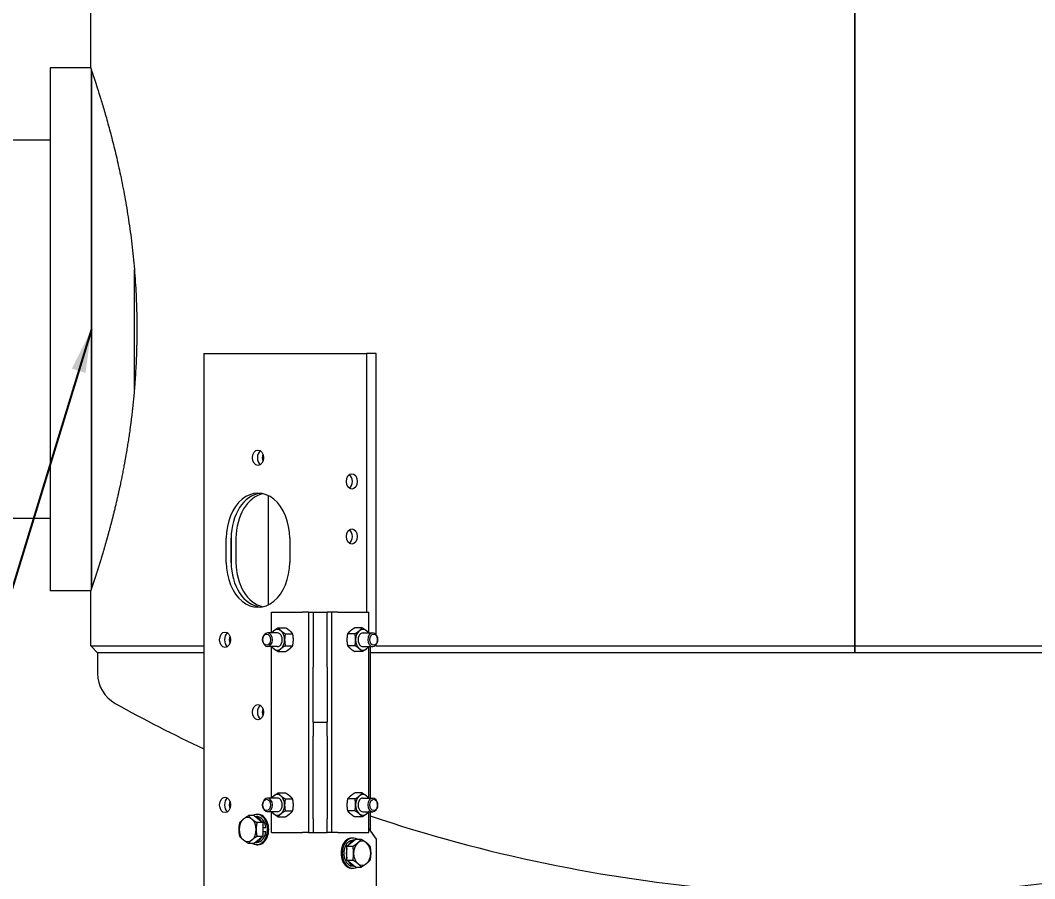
# Model space of a CAD drawing. Header units: inches. Extents: x 20 to 536, y 8 to 344.
# Drawn here: x 394.7 to 431.54, y 66.83 to 98.01 of the extents above; entities that cross this region are included whole.
import ezdxf

# ---------------------------------------------------------------- set-up
doc = ezdxf.new("R2010")
doc.units = ezdxf.units.IN
doc.header["$LTSCALE"] = 16
doc.header["$MEASUREMENT"] = 0
for name, color, linetype, lineweight in [('Dimension (ANSI)', 7, 'Continuous', 25), ('Symbol (ANSI)', 7, 'Continuous', 25), ('Visible (ANSI)', 7, 'Continuous', 50)]:
    doc.layers.add(name, color=color, linetype=linetype, lineweight=lineweight)
doc.styles.add('Standard D-E', font='arial.ttf')
doc.dimstyles.new('in [mm] D-E NeptuneBenson', dxfattribs={"dimscale": 16, "dimtxt": 0.15, "dimasz": 0.098425, "dimexe": 0.125, "dimexo": 0.063, "dimgap": 0.031496, "dimtad": 0, "dimtih": 1, "dimtoh": 1, "dimdec": 4, "dimrnd": 1e-08, "dimzin": 3, "dimdsep": 46, "dimlunit": 5, "dimtxsty": 'Standard D-E', "dimcen": 0.09, "dimdle": 0.393701, "dimclrd": 256, "dimclre": 256, "dimclrt": 256, "dimadec": 1, "dimazin": 1, "dimtfac": 1, "dimtofl": 0, "dimtmove": 0, "dimatfit": 3, "dimfxl": 1, "dimfrac": 1, "dimtolj": 1, "dimtzin": 4, "dimlwd": -1, "dimlwe": -1, "dimarcsym": 0})
doc.dimstyles.new('in [mm] D-E NeptuneBenson$7', dxfattribs={"dimscale": 16, "dimtxt": 0.15, "dimasz": 0.098425, "dimexe": 0.125, "dimexo": 0.063, "dimgap": 0.031496, "dimtad": 0, "dimtih": 1, "dimtoh": 1, "dimdec": 4, "dimrnd": 1e-08, "dimzin": 3, "dimdsep": 46, "dimlunit": 5, "dimtxsty": 'Standard D-E', "dimcen": 0.09, "dimdle": 0.393701, "dimclrd": 256, "dimclre": 256, "dimclrt": 256, "dimadec": 1, "dimazin": 1, "dimtfac": 1, "dimtofl": 0, "dimtmove": 0, "dimatfit": 3, "dimfxl": 1, "dimfrac": 1, "dimtolj": 1, "dimtzin": 4, "dimlwd": -1, "dimlwe": -1, "dimarcsym": 0})

# ---------------------------------------------------------------- blocks, each defined once
blk = doc.blocks.new('*D27')
at = {"layer": 'Defpoints', "color": 0, "transparency": 16777216}
for p in [(353.894, 161.752), (424.634, 161.752), (399.432, 64.26)]:
    blk.add_point(p, dxfattribs=at)
at = {"layer": 'Dimension (ANSI)', "transparency": 16777216}
for p, q in [((423.626, 161.752), (351.894, 161.752)), ((353.894, 160.177), (353.894, 118.735)), ((353.894, 65.835), (353.894, 101.408)), ((398.424, 64.26), (351.894, 64.26))]:
    blk.add_line(p, q, dxfattribs=at)
for points in [[(353.632, 160.177), (354.157, 160.177), (353.894, 161.752)], [(353.632, 65.835), (354.157, 65.835), (353.894, 64.26)]]:
    blk.add_solid(points, dxfattribs=at)
at = {"layer": 'Dimension (ANSI)', "transparency": 16777216, "char_height": 2.4, "attachment_point": 5, "style": 'Standard D-E'}
for s, insert in [('\\A1; \\fArial|b0|i0;97{\\H1x;\\S1#2;} in', (353.894, 113.006)), ('\\A1;[2461.5 mm]{\\P\\fArial|b0|i0;SHIPPING HEIGHT\\P\\fArial|b0|i0;REF.}', (353.894, 104.342))]:
    blk.add_mtext(s, dxfattribs=dict(at, insert=insert))

msp = doc.modelspace()

# ---------------------------------------------------------------- linework, layer by layer
at = {"layer": 'Visible (ANSI)', "linetype": 'Continuous', "lineweight": 18}
for p, q in [((425.009197, 143.53516), (425.009197, 75.28516)), ((425.009202, 75.28516), (425.009202, 143.53516)), ((397.257176, 96.28516), (397.257176, 108.431372)), ((397.257176, 96.28516), (397.257176, 102.03516)), ((395.7842, 96.28516), (395.7842, 77.28516)), ((397.257176, 96.28516), (395.7842, 96.28516)), ((397.2842, 77.364397), (397.2842, 96.205923)), ((397.2842, 96.205923), (397.2842, 77.364397)), ((395.7842, 93.66016), (390.0342, 93.66016)), ((398.8442, 84.621281), (398.8442, 88.94904)), ((401.361593, 85.91016), (401.563689, 85.91016)), ((401.361593, 85.91016), (401.361593, 65.01016)), ((401.563689, 85.91016), (405.101636, 85.91016)), ((405.101636, 85.91016), (406.077444, 85.91016)), ((406.077444, 85.91016), (407.270125, 85.91016)), ((407.270125, 85.91016), (407.270125, 76.51016)), ((407.620816, 85.91016), (407.270125, 85.91016)), ((407.620816, 75.693601), (407.620816, 85.91016)), ((403.697574, 80.746311), (403.697574, 76.77401)), ((395.7842, 79.91016), (390.0342, 79.91016)), ((402.180079, 78.32016), (402.180079, 79.20016)), ((402.356856, 78.32016), (402.356856, 79.20016)), ((402.356856, 79.20016), (402.356856, 78.32016)), ((402.533632, 79.20016), (402.533632, 78.32016)), ((404.485247, 79.20016), (404.485247, 78.32016)), ((397.257176, 77.28516), (395.7842, 77.28516)), ((397.257176, 75.28516), (397.257176, 77.28516)), ((403.821773, 76.51016), (404.953144, 76.51016)), ((403.821773, 75.76016), (403.821773, 76.51016)), ((405.165824, 76.51016), (404.953144, 76.51016)), ((405.165824, 76.51016), (405.33954, 76.51016)), ((405.165824, 76.51016), (405.165824, 68.51016)), ((405.33954, 76.51016), (405.83954, 76.51016)), ((405.33954, 76.51016), (405.33954, 74.51016)), ((405.83954, 74.51016), (405.83954, 76.51016)), ((406.013256, 76.51016), (405.83954, 76.51016)), ((406.225936, 76.51016), (406.013256, 76.51016)), ((406.013256, 68.51016), (406.013256, 76.51016)), ((406.225936, 76.51016), (407.357307, 76.51016)), ((407.357307, 75.76016), (407.357307, 76.51016)), ((425.009197, 76.28516), (425.009202, 76.28516)), ((404.059003, 75.943173), (404.32842, 75.943173)), ((407.120077, 75.943173), (406.850661, 75.943173)), ((403.501612, 75.514107), (403.501624, 75.515025)), ((404.035375, 75.76016), (403.678368, 75.76016)), ((404.324168, 75.726667), (404.593585, 75.726667)), ((406.854912, 75.726667), (406.585495, 75.726667)), ((407.143705, 75.76016), (407.500713, 75.76016)), ((407.677468, 75.514107), (407.677456, 75.515025)), ((397.257176, 75.28516), (401.361593, 75.28516)), ((397.5092, 75.03516), (397.2592, 75.28516)), ((403.501612, 75.506214), (403.501624, 75.505295)), ((404.035375, 75.26016), (403.678368, 75.26016)), ((403.821773, 69.76016), (403.821773, 75.26016)), ((404.324168, 75.293654), (404.593585, 75.293654)), ((406.854912, 75.293654), (406.585495, 75.293654)), ((407.143705, 75.26016), (407.500713, 75.26016)), ((407.357307, 69.76016), (407.357307, 75.26016)), ((407.409884, 75.26016), (407.409884, 69.76016)), ((407.620816, 75.28516), (407.577768, 75.28516)), ((407.620816, 75.28516), (407.620816, 75.32672)), ((407.620816, 75.28516), (425.009197, 75.28516)), ((407.677468, 75.506214), (407.677456, 75.505295)), ((425.009197, 75.03516), (425.009197, 75.28516)), ((425.009202, 75.28516), (442.397584, 75.28516)), ((425.009202, 75.28516), (425.009202, 75.03516)), ((397.5092, 75.03516), (397.5092, 74.284899)), ((401.361593, 75.03516), (397.5092, 75.03516)), ((404.059003, 75.077148), (404.32842, 75.077148)), ((407.120077, 75.077148), (406.850661, 75.077148)), ((425.009197, 75.03516), (407.409884, 75.03516)), ((442.608515, 75.03516), (425.009202, 75.03516)), ((405.33954, 73.01016), (405.33954, 74.51016)), ((405.83954, 74.51016), (405.83954, 73.01016)), ((405.33954, 72.51016), (405.33954, 73.01016)), ((405.83954, 73.01016), (405.83954, 72.51016)), ((405.33954, 72.51016), (405.83954, 72.51016)), ((405.33954, 72.51016), (405.33954, 72.01016)), ((405.83954, 72.01016), (405.83954, 72.51016)), ((405.33954, 69.01016), (405.33954, 72.01016)), ((405.83954, 72.01016), (405.83954, 69.01016)), ((404.035375, 69.76016), (403.678368, 69.76016)), ((404.059003, 69.943173), (404.32842, 69.943173)), ((404.324168, 69.726667), (404.593585, 69.726667)), ((406.854912, 69.726667), (406.585495, 69.726667)), ((407.120077, 69.943173), (406.850661, 69.943173)), ((407.143705, 69.76016), (407.500713, 69.76016)), ((403.501612, 69.514107), (403.501624, 69.515025)), ((403.501612, 69.506214), (403.501624, 69.505295)), ((404.035375, 69.26016), (403.678368, 69.26016)), ((403.821773, 68.51016), (403.821773, 69.26016)), ((404.324168, 69.293654), (404.593585, 69.293654)), ((406.854912, 69.293654), (406.585495, 69.293654)), ((407.143705, 69.26016), (407.500713, 69.26016)), ((407.357307, 68.51016), (407.357307, 69.26016)), ((407.409884, 69.26016), (407.409884, 68.562511)), ((407.677468, 69.514107), (407.677456, 69.515025)), ((407.677468, 69.506214), (407.677456, 69.505295)), ((403.199732, 69.121342), (402.984295, 69.121342)), ((403.199732, 69.121342), (403.509092, 68.868751)), ((403.241166, 69.087512), (403.288121, 69.087512)), ((403.288121, 69.167342), (403.332663, 69.167342)), ((404.059003, 69.077148), (404.32842, 69.077148)), ((405.33954, 69.01016), (405.33954, 68.51016)), ((405.83954, 68.51016), (405.83954, 69.01016)), ((407.120077, 69.077148), (406.850661, 69.077148)), ((403.509092, 68.868751), (403.293654, 68.868751)), ((403.509092, 68.868751), (403.509092, 68.36357)), ((403.529562, 68.683961), (403.509092, 68.683961)), ((403.509092, 68.54836), (403.529562, 68.54836)), ((403.529562, 68.683961), (403.61795, 68.683961)), ((403.529562, 68.54836), (403.61795, 68.54836)), ((407.357307, 68.636867), (407.623679, 68.26016)), ((403.509092, 68.36357), (403.199732, 68.110979)), ((403.509092, 68.36357), (403.293654, 68.36357)), ((403.821773, 68.51016), (404.953144, 68.51016)), ((405.165824, 68.51016), (404.953144, 68.51016)), ((405.165824, 68.51016), (405.33954, 68.51016)), ((405.33954, 68.51016), (405.83954, 68.51016)), ((406.013256, 68.51016), (405.83954, 68.51016)), ((406.225936, 68.51016), (406.013256, 68.51016)), ((406.225936, 68.51016), (407.357307, 68.51016)), ((406.563366, 68.008751), (406.872726, 68.261342)), ((406.784337, 68.307342), (406.739795, 68.307342)), ((406.831292, 68.227512), (406.784337, 68.227512)), ((406.872726, 68.261342), (407.088163, 68.261342)), ((407.623679, 68.26016), (407.623679, 65.01016)), ((403.199732, 68.110979), (402.984295, 68.110979)), ((403.241166, 68.144809), (403.288121, 68.144809)), ((403.288121, 68.064979), (403.332663, 68.064979)), ((406.563366, 67.50357), (406.563366, 68.008751)), ((406.563366, 68.008751), (406.778804, 68.008751)), ((406.872726, 67.250979), (406.563366, 67.50357)), ((406.563366, 67.50357), (406.778804, 67.50357)), ((406.784337, 67.204979), (406.739795, 67.204979)), ((406.831292, 67.284809), (406.784337, 67.284809)), ((406.872726, 67.250979), (407.088163, 67.250979))]:
    msp.add_line(p, q, dxfattribs=at)
for centre, radius, start, end in [((398.7572, 74.284899), 1.248, 180, 240.9488246), ((425.0092, 121.54516), 55.31, 240.9488246, 244.6880334), ((425.0092, 121.54516), 55.31, 251.4462535, 265.0743037), ((425.0092, 121.54516), 55.31, 274.9256963, 288.5537465)]:
    msp.add_arc(centre, radius, start, end, dxfattribs=at)
for centre, major_axis in [((403.332663, 82.12016), (0, -0.28)), ((406.739795, 81.26016), (0, -0.28)), ((406.739795, 79.26016), (0, -0.28)), ((402.136446, 75.51016), (0, -0.28)), ((403.644996, 75.51016), (0, 0.202815)), ((407.534084, 75.51016), (0, -0.202815)), ((403.332663, 72.87916), (0, -0.28)), ((402.136446, 69.51016), (0, -0.28)), ((403.644996, 69.51016), (0, -0.202815)), ((407.534084, 69.51016), (0, -0.202815))]:
    msp.add_ellipse(centre, major_axis=major_axis, ratio=0.707106781, dxfattribs=at)
for centre, major_axis, start_param, end_param in [((403.50944, 82.12016), (0, 0.28), 0.462770118, 2.678822536), ((403.50944, 82.12016), (0, -0.28), 3.604362771, 5.820415189), ((403.686216, 82.12016), (0, -0.28), 4.245242869, 5.179535091), ((406.563018, 81.26016), (0, 0.28), 3.604362771, 5.820415189), ((403.332663, 79.20016), (0, 1.63), 4.71238898, 7.853981634), ((403.50944, 79.20016), (0, 1.63), 0.076762481, 1.570796327), ((403.50944, 79.20016), (0, 1.63), 0.076762481, 1.570796327), ((403.686216, 79.20016), (0, 1.63), 0.15398201, 1.570796327), ((406.563018, 79.26016), (0, 0.28), 3.604362771, 5.820415189), ((403.332663, 78.32016), (0, -1.63), 4.71238898, 7.853981634), ((403.50944, 78.32016), (0, -1.63), 4.71238898, 6.206422826), ((403.50944, 78.32016), (0, -1.63), 4.71238898, 6.206422826), ((403.686216, 78.32016), (0, -1.63), 4.71238898, 6.129203298), ((404.035319, 75.51016), (0, 0.375), 5.759586532, 6.806784083), ((407.143761, 75.51016), (0, 0.375), 5.759586532, 6.806784083), ((402.313223, 75.51016), (0, -0.28), 3.604362771, 5.820415189), ((402.489792, 75.51016), (0, -0.28), 4.244079793, 5.180698168), ((403.678368, 75.51016), (0, -0.25), 4.731850413, 10.976112854), ((404.035319, 75.51016), (0, -0.375), 3.665191429, 3.982661324), ((404.035319, 75.51016), (0, -0.250136), 6.250227729, 9.457735539), ((404.035319, 75.51016), (0, 0.375), 4.71238898, 5.759586532), ((407.143761, 75.51016), (0, -0.375), 3.665191429, 4.71238898), ((407.143761, 75.51016), (0, 0.250136), 6.250227729, 9.457735539), ((407.143761, 75.51016), (0, 0.375), 5.442116637, 5.759586532), ((407.500713, 75.51016), (0, 0.25), 4.731850413, 10.976112854), ((404.035319, 75.51016), (0, -0.375), 5.442116637, 5.759586532), ((404.035319, 75.51016), (0, -0.375), 5.759586532, 6.806784083), ((404.035319, 75.51016), (0, 0.375), 3.665191429, 4.71238898), ((407.143761, 75.51016), (0, -0.375), 4.71238898, 5.759586532), ((407.143761, 75.51016), (0, -0.375), 5.759586532, 6.806784083), ((407.143761, 75.51016), (0, 0.375), 3.665191429, 3.982661324), ((403.50944, 72.87916), (0, 0.28), 0.462770118, 2.678822536), ((403.50944, 72.87916), (0, -0.28), 3.604362771, 5.820415189), ((403.686216, 72.87916), (0, -0.28), 4.245242869, 5.179535091), ((402.313223, 69.51016), (0, -0.28), 3.604362771, 5.820415189), ((402.489792, 69.51016), (0, -0.28), 4.244079793, 5.180698168), ((403.678368, 69.51016), (0, -0.25), 4.731850413, 10.976112854), ((404.035319, 69.51016), (0, -0.375), 3.665191429, 3.982661324), ((404.035319, 69.51016), (0, 0.375), 5.759586532, 6.806784083), ((404.035319, 69.51016), (0, -0.250136), 6.250227729, 9.457735539), ((404.035319, 69.51016), (0, 0.375), 4.71238898, 5.759586532), ((407.143761, 69.51016), (0, -0.375), 3.665191429, 4.71238898), ((407.143761, 69.51016), (0, 0.250136), 6.250227729, 9.457735539), ((407.143761, 69.51016), (0, 0.375), 5.759586532, 6.806784083), ((407.143761, 69.51016), (0, 0.375), 5.442116637, 5.759586532), ((407.500713, 69.51016), (0, 0.25), 4.731850413, 10.976112854), ((404.035319, 69.51016), (0, -0.375), 5.442116637, 5.759586532), ((404.035319, 69.51016), (0, 0.375), 3.665191429, 4.71238898), ((407.143761, 69.51016), (0, -0.375), 4.71238898, 5.759586532), ((407.143761, 69.51016), (0, 0.375), 3.665191429, 3.982661324), ((402.956664, 68.61616), (0, -0.4375), 3.665191429, 4.71238898), ((402.956664, 68.61616), (0, 0.4375), 5.759586532, 6.806784083), ((402.956664, 68.61616), (0, 0.4375), 4.71238898, 5.759586532), ((403.288121, 68.61616), (0, -0.551181), 5.8717395, 9.836223768), ((403.199732, 68.61616), (0, 0.471351), 5.378289783, 6.14088328), ((403.288121, 68.61616), (0, 0.471351), 4.856733198, 6.283185307), ((403.332663, 68.61616), (0, -0.551181), 0, 3.141592654), ((404.035319, 69.51016), (0, -0.375), 5.759586532, 6.806784083), ((407.143761, 69.51016), (0, -0.375), 5.759586532, 6.806784083), ((402.956664, 68.61616), (0, -0.4375), 4.71238898, 5.759586532), ((402.956664, 68.61616), (0, 0.4375), 3.665191429, 4.71238898), ((403.288121, 68.61616), (0, -0.471351), 0, 1.426452109), ((403.199732, 68.61616), (0, -0.471351), 1.715140545, 1.952093075), ((403.199732, 68.61616), (0, -0.471351), 1.189499578, 1.426452109), ((402.956664, 68.61616), (0, -0.4375), 5.759586532, 6.806784083), ((403.199732, 68.61616), (0, -0.471351), 0.142302027, 0.904895524), ((406.739795, 67.75616), (0, 0.551181), 0, 3.141592654), ((406.784337, 67.75616), (0, 0.551181), 5.8717395, 9.836223768), ((406.784337, 67.75616), (0, 0.471351), 0, 3.141592654), ((406.872726, 67.75616), (0, 0.471351), 0.142302027, 0.904895524), ((407.115794, 67.75616), (0, 0.4375), 5.759586532, 6.806784083), ((406.872726, 67.75616), (0, 0.471351), 1.189499578, 1.952093075), ((407.115794, 67.75616), (0, -0.4375), 3.665191429, 4.71238898), ((407.115794, 67.75616), (0, 0.4375), 4.71238898, 5.759586532), ((406.872726, 67.75616), (0, -0.471351), 5.378289783, 6.14088328), ((407.115794, 67.75616), (0, -0.4375), 4.71238898, 5.759586532), ((407.115794, 67.75616), (0, 0.4375), 3.665191429, 4.71238898), ((407.115794, 67.75616), (0, -0.4375), 5.759586532, 6.806784083)]:
    msp.add_ellipse(centre, major_axis=major_axis, ratio=0.707106781, start_param=start_param, end_param=end_param, dxfattribs=at)
for points, knots in [([(397.257176, 96.28516), (397.257176, 96.28516), (397.262096, 96.270817), (397.282342, 96.211432), (397.297666, 96.166393), (397.338531, 96.044983), (397.364073, 95.968606), (397.424483, 95.78512), (397.459347, 95.678012), (397.53687, 95.434863), (397.579561, 95.298706), (397.670815, 94.999943), (397.719373, 94.837336), (397.819997, 94.489421), (397.872062, 94.304095), (397.977166, 93.915449), (398.030198, 93.712126), (398.13473, 93.293115), (398.188089, 93.070039), (398.294454, 92.599398), (398.347453, 92.351834), (398.450445, 91.835563), (398.500436, 91.566831), (398.594846, 91.012205), (398.639259, 90.72631), (398.720239, 90.141989), (398.75684, 89.843285), (398.820456, 89.237928), (398.847465, 88.931274), (398.890763, 88.315581), (398.907051, 88.006504), (398.928585, 87.391763), (398.933831, 87.086099), (398.933831, 86.78516)], [110.04255521, 110.04255521, 110.04255521, 110.04255521, 112.334513309, 112.334513309, 114.626471409, 114.626471409, 116.918429508, 116.918429508, 119.210387607, 119.210387607, 121.502345707, 121.502345707, 123.794303806, 123.794303806, 126.086261906, 126.086261906, 128.378220005, 128.378220005, 130.671368373, 130.671368373, 132.96451674, 132.96451674, 135.257665108, 135.257665108, 137.550813476, 137.550813476, 139.843961843, 139.843961843, 142.137110211, 142.137110211, 144.430258579, 144.430258579, 146.723406946, 146.723406946, 146.723406946, 146.723406946]), ([(398.933831, 86.78516), (398.933831, 86.484222), (398.928585, 86.178558), (398.907051, 85.563817), (398.890763, 85.254739), (398.847465, 84.639046), (398.820456, 84.332393), (398.75684, 83.727036), (398.720239, 83.428331), (398.639259, 82.844011), (398.594846, 82.558116), (398.500436, 82.00349), (398.450445, 81.734758), (398.347453, 81.218487), (398.294454, 80.970922), (398.188089, 80.500282), (398.13473, 80.277206), (398.030198, 79.858195), (397.977166, 79.654872), (397.872062, 79.266226), (397.819997, 79.0809), (397.719373, 78.732985), (397.670815, 78.570378), (397.579561, 78.271614), (397.53687, 78.135458), (397.459347, 77.892308), (397.424483, 77.785201), (397.364073, 77.601715), (397.338531, 77.525338), (397.297666, 77.403927), (397.282342, 77.358889), (397.262096, 77.299504), (397.257176, 77.28516), (397.257176, 77.28516)], [0, 0, 0, 0, 2.293148368, 2.293148368, 4.586296735, 4.586296735, 6.879445103, 6.879445103, 9.172593471, 9.172593471, 11.465741838, 11.465741838, 13.758890206, 13.758890206, 16.052038574, 16.052038574, 18.345186941, 18.345186941, 20.637145041, 20.637145041, 22.92910314, 22.92910314, 25.22106124, 25.22106124, 27.513019339, 27.513019339, 29.804977438, 29.804977438, 32.096935538, 32.096935538, 34.388893637, 34.388893637, 36.680851736, 36.680851736, 36.680851737, 36.680851737])]:
    msp.add_open_spline(points, degree=3, knots=knots, dxfattribs=at)
for points, weights in [([(403.902737, 75.83492), (403.964269, 75.88516), (404.059003, 75.943173)], [1, 1.0379548493, 1]), ([(404.059003, 75.943173), (404.10637, 75.88516), (404.167902, 75.83492)], [1, 1.0379548493, 1]), ([(404.484686, 75.83492), (404.423154, 75.88516), (404.32842, 75.943173)], [1, 1.0379548493, 1]), ([(406.850661, 75.943173), (406.755926, 75.88516), (406.694394, 75.83492)], [1, 1.0379548493, 1]), ([(407.011178, 75.83492), (407.07271, 75.88516), (407.120077, 75.943173)], [1, 1.0379548493, 1]), ([(407.120077, 75.943173), (407.214812, 75.88516), (407.276343, 75.83492)], [1, 1.0379548493, 1]), ([(403.822896, 75.76016), (403.858644, 75.798918), (403.902737, 75.83492)], [1.01566285889, 1.02690849784, 1]), ([(404.167902, 75.83492), (404.229434, 75.78468), (404.324168, 75.726667)], [1, 1.0379548493, 1]), ([(404.324168, 75.726667), (404.300484, 75.610641), (404.300484, 75.51016)], [1, 1.0379548493, 1]), ([(404.593585, 75.726667), (404.546218, 75.78468), (404.484686, 75.83492)], [1, 1.0379548493, 1]), ([(404.617268, 75.51016), (404.617268, 75.610641), (404.593585, 75.726667)], [1, 1.0379548493, 1]), ([(406.585495, 75.726667), (406.561812, 75.610641), (406.561812, 75.51016)], [1, 1.0379548493, 1]), ([(406.694394, 75.83492), (406.632863, 75.78468), (406.585495, 75.726667)], [1, 1.0379548493, 1]), ([(406.854912, 75.726667), (406.949647, 75.78468), (407.011178, 75.83492)], [1, 1.0379548493, 1]), ([(406.878596, 75.51016), (406.878596, 75.610641), (406.854912, 75.726667)], [1, 1.0379548493, 1]), ([(407.276343, 75.83492), (407.320436, 75.798918), (407.356184, 75.76016)], [1, 1.02690849784, 1.01566285889]), ([(403.902737, 75.185401), (403.858644, 75.221403), (403.822896, 75.26016)], [1, 1.02690849784, 1.01566285889]), ([(404.059003, 75.077148), (403.964269, 75.13516), (403.902737, 75.185401)], [1, 1.0379548493, 1]), ([(404.167902, 75.185401), (404.10637, 75.13516), (404.059003, 75.077148)], [1, 1.0379548493, 1]), ([(404.324168, 75.293654), (404.229434, 75.235641), (404.167902, 75.185401)], [1, 1.0379548493, 1]), ([(404.300484, 75.51016), (404.300484, 75.40968), (404.324168, 75.293654)], [1, 1.0379548493, 1]), ([(404.32842, 75.077148), (404.423154, 75.13516), (404.484686, 75.185401)], [1, 1.0379548493, 1]), ([(404.484686, 75.185401), (404.546218, 75.235641), (404.593585, 75.293654)], [1, 1.0379548493, 1]), ([(404.593585, 75.293654), (404.617268, 75.40968), (404.617268, 75.51016)], [1, 1.0379548493, 1]), ([(406.561812, 75.51016), (406.561812, 75.40968), (406.585495, 75.293654)], [1, 1.0379548493, 1]), ([(406.585495, 75.293654), (406.632863, 75.235641), (406.694394, 75.185401)], [1, 1.0379548493, 1]), ([(406.694394, 75.185401), (406.755926, 75.13516), (406.850661, 75.077148)], [1, 1.0379548493, 1]), ([(406.854912, 75.293654), (406.878596, 75.40968), (406.878596, 75.51016)], [1, 1.0379548493, 1]), ([(407.011178, 75.185401), (406.949647, 75.235641), (406.854912, 75.293654)], [1, 1.0379548493, 1]), ([(407.120077, 75.077148), (407.07271, 75.13516), (407.011178, 75.185401)], [1, 1.0379548493, 1]), ([(407.276343, 75.185401), (407.214812, 75.13516), (407.120077, 75.077148)], [1, 1.0379548493, 1]), ([(407.356184, 75.26016), (407.320436, 75.221403), (407.276343, 75.185401)], [1.01566285889, 1.02690849784, 1]), ([(403.822896, 69.76016), (403.858644, 69.798918), (403.902737, 69.83492)], [1.01566285889, 1.02690849784, 1]), ([(403.902737, 69.83492), (403.964269, 69.88516), (404.059003, 69.943173)], [1, 1.0379548493, 1]), ([(404.059003, 69.943173), (404.10637, 69.88516), (404.167902, 69.83492)], [1, 1.0379548493, 1]), ([(404.167902, 69.83492), (404.229434, 69.78468), (404.324168, 69.726667)], [1, 1.0379548493, 1]), ([(404.324168, 69.726667), (404.300484, 69.610641), (404.300484, 69.51016)], [1, 1.0379548493, 1]), ([(404.484686, 69.83492), (404.423154, 69.88516), (404.32842, 69.943173)], [1, 1.0379548493, 1]), ([(404.593585, 69.726667), (404.546218, 69.78468), (404.484686, 69.83492)], [1, 1.0379548493, 1]), ([(404.617268, 69.51016), (404.617268, 69.610641), (404.593585, 69.726667)], [1, 1.0379548493, 1]), ([(406.585495, 69.726667), (406.561812, 69.610641), (406.561812, 69.51016)], [1, 1.0379548493, 1]), ([(406.694394, 69.83492), (406.632863, 69.78468), (406.585495, 69.726667)], [1, 1.0379548493, 1]), ([(406.850661, 69.943173), (406.755926, 69.88516), (406.694394, 69.83492)], [1, 1.0379548493, 1]), ([(406.854912, 69.726667), (406.949647, 69.78468), (407.011178, 69.83492)], [1, 1.0379548493, 1]), ([(406.878596, 69.51016), (406.878596, 69.610641), (406.854912, 69.726667)], [1, 1.0379548493, 1]), ([(407.011178, 69.83492), (407.07271, 69.88516), (407.120077, 69.943173)], [1, 1.0379548493, 1]), ([(407.120077, 69.943173), (407.214812, 69.88516), (407.276343, 69.83492)], [1, 1.0379548493, 1]), ([(407.276343, 69.83492), (407.320436, 69.798918), (407.356184, 69.76016)], [1, 1.02690849784, 1.01566285889]), ([(403.902737, 69.185401), (403.858644, 69.221403), (403.822896, 69.26016)], [1, 1.02690849784, 1.01566285889]), ([(404.324168, 69.293654), (404.229434, 69.235641), (404.167902, 69.185401)], [1, 1.0379548493, 1]), ([(404.300484, 69.51016), (404.300484, 69.40968), (404.324168, 69.293654)], [1, 1.0379548493, 1]), ([(404.484686, 69.185401), (404.546218, 69.235641), (404.593585, 69.293654)], [1, 1.0379548493, 1]), ([(404.593585, 69.293654), (404.617268, 69.40968), (404.617268, 69.51016)], [1, 1.0379548493, 1]), ([(406.561812, 69.51016), (406.561812, 69.40968), (406.585495, 69.293654)], [1, 1.0379548493, 1]), ([(406.585495, 69.293654), (406.632863, 69.235641), (406.694394, 69.185401)], [1, 1.0379548493, 1]), ([(406.854912, 69.293654), (406.878596, 69.40968), (406.878596, 69.51016)], [1, 1.0379548493, 1]), ([(407.011178, 69.185401), (406.949647, 69.235641), (406.854912, 69.293654)], [1, 1.0379548493, 1]), ([(407.356184, 69.26016), (407.320436, 69.221403), (407.276343, 69.185401)], [1.01566285889, 1.02690849784, 1]), ([(402.674936, 68.868751), (402.730198, 68.936433), (402.801985, 68.995047)], [1.01001874936, 1.04314139574, 1]), ([(402.801985, 68.995047), (402.873772, 69.05366), (402.984295, 69.121342)], [1, 1.04314139574, 1.01001874936]), ([(402.984295, 69.121342), (403.039557, 69.05366), (403.111344, 68.995047)], [1.01001874936, 1.04314139574, 1]), ([(403.111344, 68.995047), (403.183131, 68.936433), (403.293654, 68.868751)], [1, 1.04314139574, 1.01001874936]), ([(404.059003, 69.077148), (403.964269, 69.13516), (403.902737, 69.185401)], [1, 1.0379548493, 1]), ([(404.167902, 69.185401), (404.10637, 69.13516), (404.059003, 69.077148)], [1, 1.0379548493, 1]), ([(404.32842, 69.077148), (404.423154, 69.13516), (404.484686, 69.185401)], [1, 1.0379548493, 1]), ([(406.694394, 69.185401), (406.755926, 69.13516), (406.850661, 69.077148)], [1, 1.0379548493, 1]), ([(407.120077, 69.077148), (407.07271, 69.13516), (407.011178, 69.185401)], [1, 1.0379548493, 1]), ([(407.276343, 69.185401), (407.214812, 69.13516), (407.120077, 69.077148)], [1, 1.0379548493, 1]), ([(402.647305, 68.61616), (402.647305, 68.733388), (402.674936, 68.868751)], [1, 1.04314139574, 1.01001874936]), ([(402.674936, 68.36357), (402.647305, 68.498933), (402.647305, 68.61616)], [1.01001874936, 1.04314139574, 1]), ([(403.293654, 68.868751), (403.266024, 68.733388), (403.266024, 68.61616)], [1.01001874936, 1.04314139574, 1]), ([(403.266024, 68.61616), (403.266024, 68.498933), (403.293654, 68.36357)], [1, 1.04314139574, 1.01001874936]), ([(402.801985, 68.237274), (402.730198, 68.295888), (402.674936, 68.36357)], [1, 1.04314139574, 1.01001874936]), ([(402.984295, 68.110979), (402.873772, 68.17866), (402.801985, 68.237274)], [1.01001874936, 1.04314139574, 1]), ([(403.111344, 68.237274), (403.039557, 68.17866), (402.984295, 68.110979)], [1, 1.04314139574, 1.01001874936]), ([(403.293654, 68.36357), (403.183131, 68.295888), (403.111344, 68.237274)], [1.01001874936, 1.04314139574, 1]), ([(406.961114, 68.135047), (407.032901, 68.19366), (407.088163, 68.261342)], [1, 1.04314139574, 1.01001874936]), ([(407.088163, 68.261342), (407.198686, 68.19366), (407.270473, 68.135047)], [1.01001874936, 1.04314139574, 1]), ([(406.778804, 68.008751), (406.889327, 68.076433), (406.961114, 68.135047)], [1.01001874936, 1.04314139574, 1]), ([(406.806434, 67.75616), (406.806434, 67.873388), (406.778804, 68.008751)], [1, 1.04314139574, 1.01001874936]), ([(407.270473, 68.135047), (407.34226, 68.076433), (407.397522, 68.008751)], [1, 1.04314139574, 1.01001874936]), ([(407.397522, 68.008751), (407.425153, 67.873388), (407.425153, 67.75616)], [1.01001874936, 1.04314139574, 1]), ([(406.778804, 67.50357), (406.806434, 67.638933), (406.806434, 67.75616)], [1.01001874936, 1.04314139574, 1]), ([(406.961114, 67.377274), (406.889327, 67.435888), (406.778804, 67.50357)], [1, 1.04314139574, 1.01001874936]), ([(407.397522, 67.50357), (407.34226, 67.435888), (407.270473, 67.377274)], [1.01001874936, 1.04314139574, 1]), ([(407.425153, 67.75616), (407.425153, 67.638933), (407.397522, 67.50357)], [1, 1.04314139574, 1.01001874936]), ([(407.088163, 67.250979), (407.032901, 67.31866), (406.961114, 67.377274)], [1.01001874936, 1.04314139574, 1]), ([(407.270473, 67.377274), (407.198686, 67.31866), (407.088163, 67.250979)], [1, 1.04314139574, 1.01001874936])]:
    msp.add_rational_spline(points, weights, degree=2, dxfattribs=at)

# ---------------------------------------------------------------- dimensions: what is measured, and where the dimension line sits
at = {"layer": 'Dimension (ANSI)'}
dim = msp.add_linear_dim(base=(353.894447, 161.752164), p1=(399.432319, 64.26016), p2=(424.6342, 161.752164), angle=90, text=' \\fArial|b0|i0;<> in\\X[2461.5 mm]{\\P\\fArial|b0|i0;SHIPPING HEIGHT\\P\\fArial|b0|i0;REF.}', dimstyle='in [mm] D-E NeptuneBenson', override={"dimgap": 0.031496, "dimdec": 4, "dimpost": '', "dimtol": 0, "dimlim": 0, "dimtp": 0, "dimtm": 0, "dimtdec": 2, "dimatfit": 1}, dxfattribs=at)
dim.commit()
dim.dimension.update_dxf_attribs({"geometry": '*D27', "text_midpoint": (353.894447, 110.071492), "dimtype": 160})

# ---------------------------------------------------------------- leaders
at = {"layer": 'Symbol (ANSI)', "annotation_type": 0, "has_hookline": 1, "hookline_direction": 1, "text_width": 27.523057}
msp.add_leader([(397.2842, 86.78516), (389.230617, 60.488781), (387.655814, 60.488781)], dimstyle='in [mm] D-E NeptuneBenson$7', override={"dimtad": 0}, dxfattribs=at)

doc.saveas('drawing.dxf')
